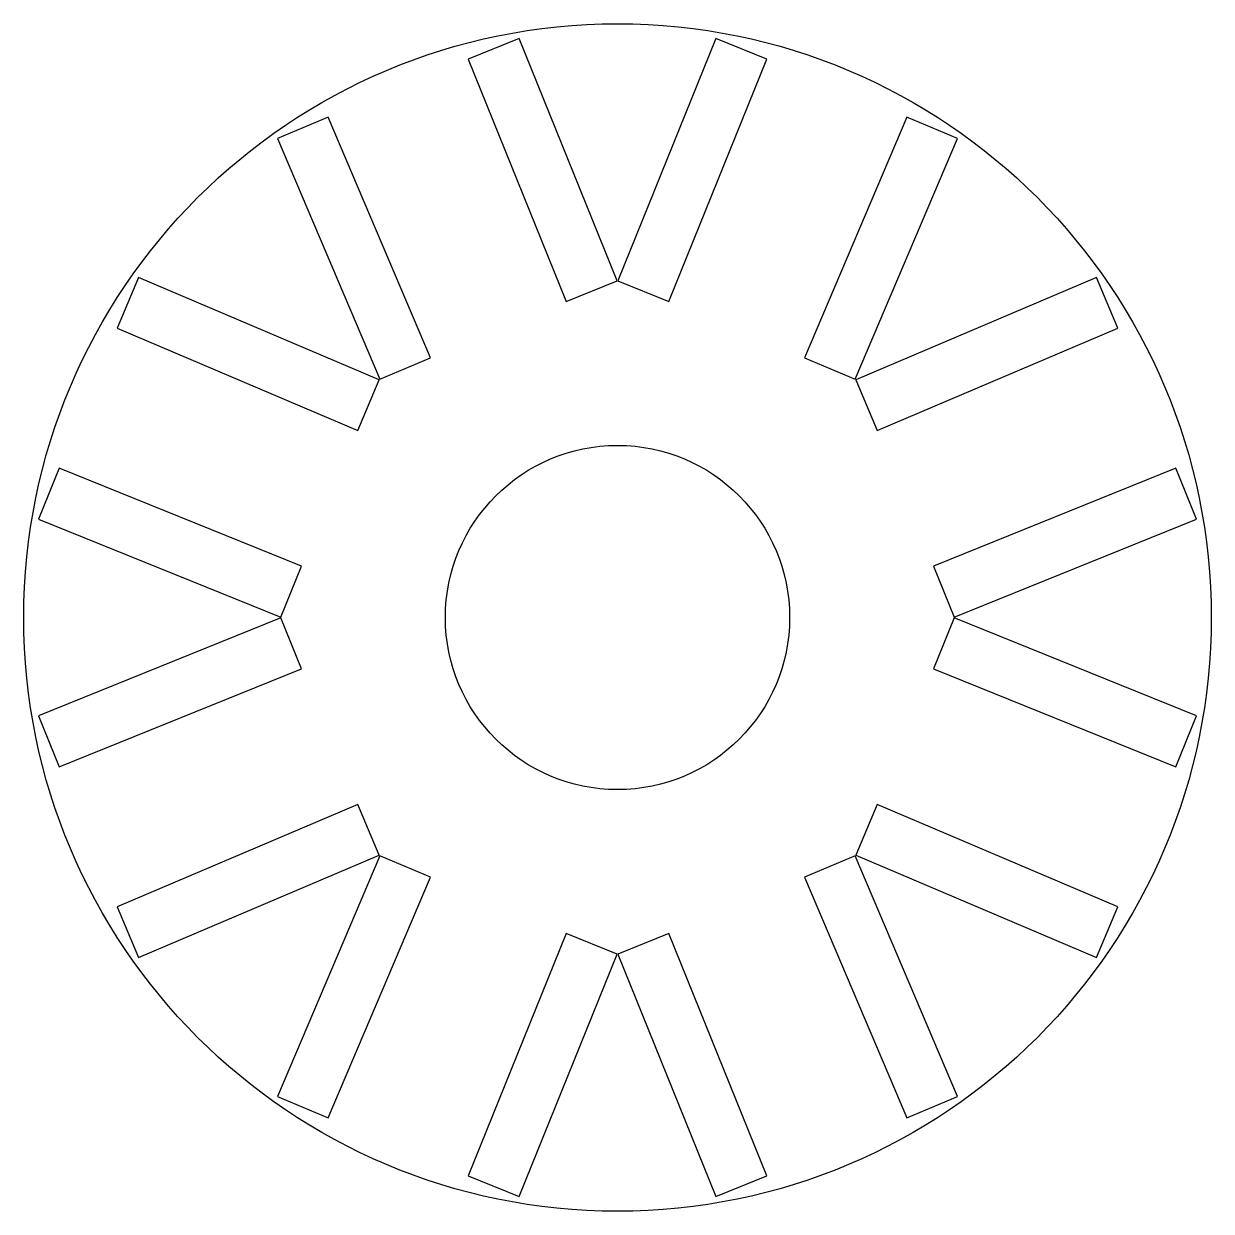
# Model space of a CAD drawing. Header units: millimetres. Extents: x -69 to 69, y -69 to 69.
import ezdxf

# ---------------------------------------------------------------- set-up
doc = ezdxf.new("R2010")
doc.units = ezdxf.units.MM

msp = doc.modelspace()

# ---------------------------------------------------------------- linework, layer by layer
for p, q in [((-11.42, 67.29, 1), (-17.36, 64.89, 1)), ((-0.03, 39.11, 1), (-11.42, 67.29, 1)), ((11.42, 67.29, 1), (0.03, 39.11, 1)), ((17.36, 64.89, 1), (11.42, 67.29, 1)), ((-17.36, 64.89, 1), (-5.97, 36.71, 1)), ((5.97, 36.71, 1), (17.36, 64.89, 1)), ((-33.62, 58.16, 1), (-39.51, 55.66, 1)), ((-21.74, 30.18, 1), (-33.62, 58.16, 1)), ((33.62, 58.16, 1), (21.74, 30.18, 1)), ((39.51, 55.66, 1), (33.62, 58.16, 1)), ((-39.51, 55.66, 1), (-27.63, 27.68, 1)), ((27.63, 27.68, 1), (39.51, 55.66, 1)), ((-55.66, 39.51, 1), (-58.16, 33.62, 1)), ((-27.68, 27.63, 1), (-55.66, 39.51, 1)), ((-5.97, 36.71, 1), (-0.03, 39.11, 1)), ((0.03, 39.11, 1), (5.97, 36.71, 1)), ((55.66, 39.51, 1), (27.68, 27.63, 1)), ((58.16, 33.62, 1), (55.66, 39.51, 1)), ((-58.16, 33.62, 1), (-30.18, 21.74, 1)), ((30.18, 21.74, 1), (58.16, 33.62, 1)), ((-27.63, 27.68, 1), (-21.74, 30.18, 1)), ((21.74, 30.18, 1), (27.63, 27.68, 1)), ((-30.18, 21.74, 1), (-27.68, 27.63, 1)), ((27.68, 27.63, 1), (30.18, 21.74, 1)), ((-64.89, 17.36, 1), (-67.29, 11.42, 1)), ((-36.71, 5.97, 1), (-64.89, 17.36, 1)), ((64.89, 17.36, 1), (36.71, 5.97, 1)), ((67.29, 11.42, 1), (64.89, 17.36, 1)), ((-67.29, 11.42, 1), (-39.11, 0.03, 1)), ((39.11, 0.03, 1), (67.29, 11.42, 1)), ((-39.11, 0.03, 1), (-36.71, 5.97, 1)), ((36.71, 5.97, 1), (39.11, 0.03, 1)), ((-39.11, -0.03, 1), (-67.29, -11.42, 1)), ((-36.71, -5.97, 1), (-39.11, -0.03, 1)), ((39.11, -0.03, 1), (36.71, -5.97, 1)), ((67.29, -11.42, 1), (39.11, -0.03, 1)), ((-64.89, -17.36, 1), (-36.71, -5.97, 1)), ((36.71, -5.97, 1), (64.89, -17.36, 1)), ((-67.29, -11.42, 1), (-64.89, -17.36, 1)), ((64.89, -17.36, 1), (67.29, -11.42, 1)), ((-30.18, -21.74, 1), (-58.16, -33.62, 1)), ((-27.68, -27.63, 1), (-30.18, -21.74, 1)), ((30.18, -21.74, 1), (27.68, -27.63, 1)), ((58.16, -33.62, 1), (30.18, -21.74, 1)), ((-55.66, -39.51, 1), (-27.68, -27.63, 1)), ((-27.63, -27.68, 1), (-39.51, -55.66, 1)), ((-21.74, -30.18, 1), (-27.63, -27.68, 1)), ((27.63, -27.68, 1), (21.74, -30.18, 1)), ((39.51, -55.66, 1), (27.63, -27.68, 1)), ((27.68, -27.63, 1), (55.66, -39.51, 1)), ((-33.62, -58.16, 1), (-21.74, -30.18, 1)), ((21.74, -30.18, 1), (33.62, -58.16, 1)), ((-58.16, -33.62, 1), (-55.66, -39.51, 1)), ((55.66, -39.51, 1), (58.16, -33.62, 1)), ((-5.97, -36.71, 1), (-17.36, -64.89, 1)), ((-0.03, -39.11, 1), (-5.97, -36.71, 1)), ((5.97, -36.71, 1), (0.03, -39.11, 1)), ((17.36, -64.89, 1), (5.97, -36.71, 1)), ((-11.42, -67.29, 1), (-0.03, -39.11, 1)), ((0.03, -39.11, 1), (11.42, -67.29, 1)), ((-39.51, -55.66, 1), (-33.62, -58.16, 1)), ((33.62, -58.16, 1), (39.51, -55.66, 1)), ((-17.36, -64.89, 1), (-11.42, -67.29, 1)), ((11.42, -67.29, 1), (17.36, -64.89, 1))]:
    msp.add_line(p, q)
for radius in [69, 20]:
    msp.add_circle((0, 0, 1), radius)

doc.saveas('drawing.dxf')
